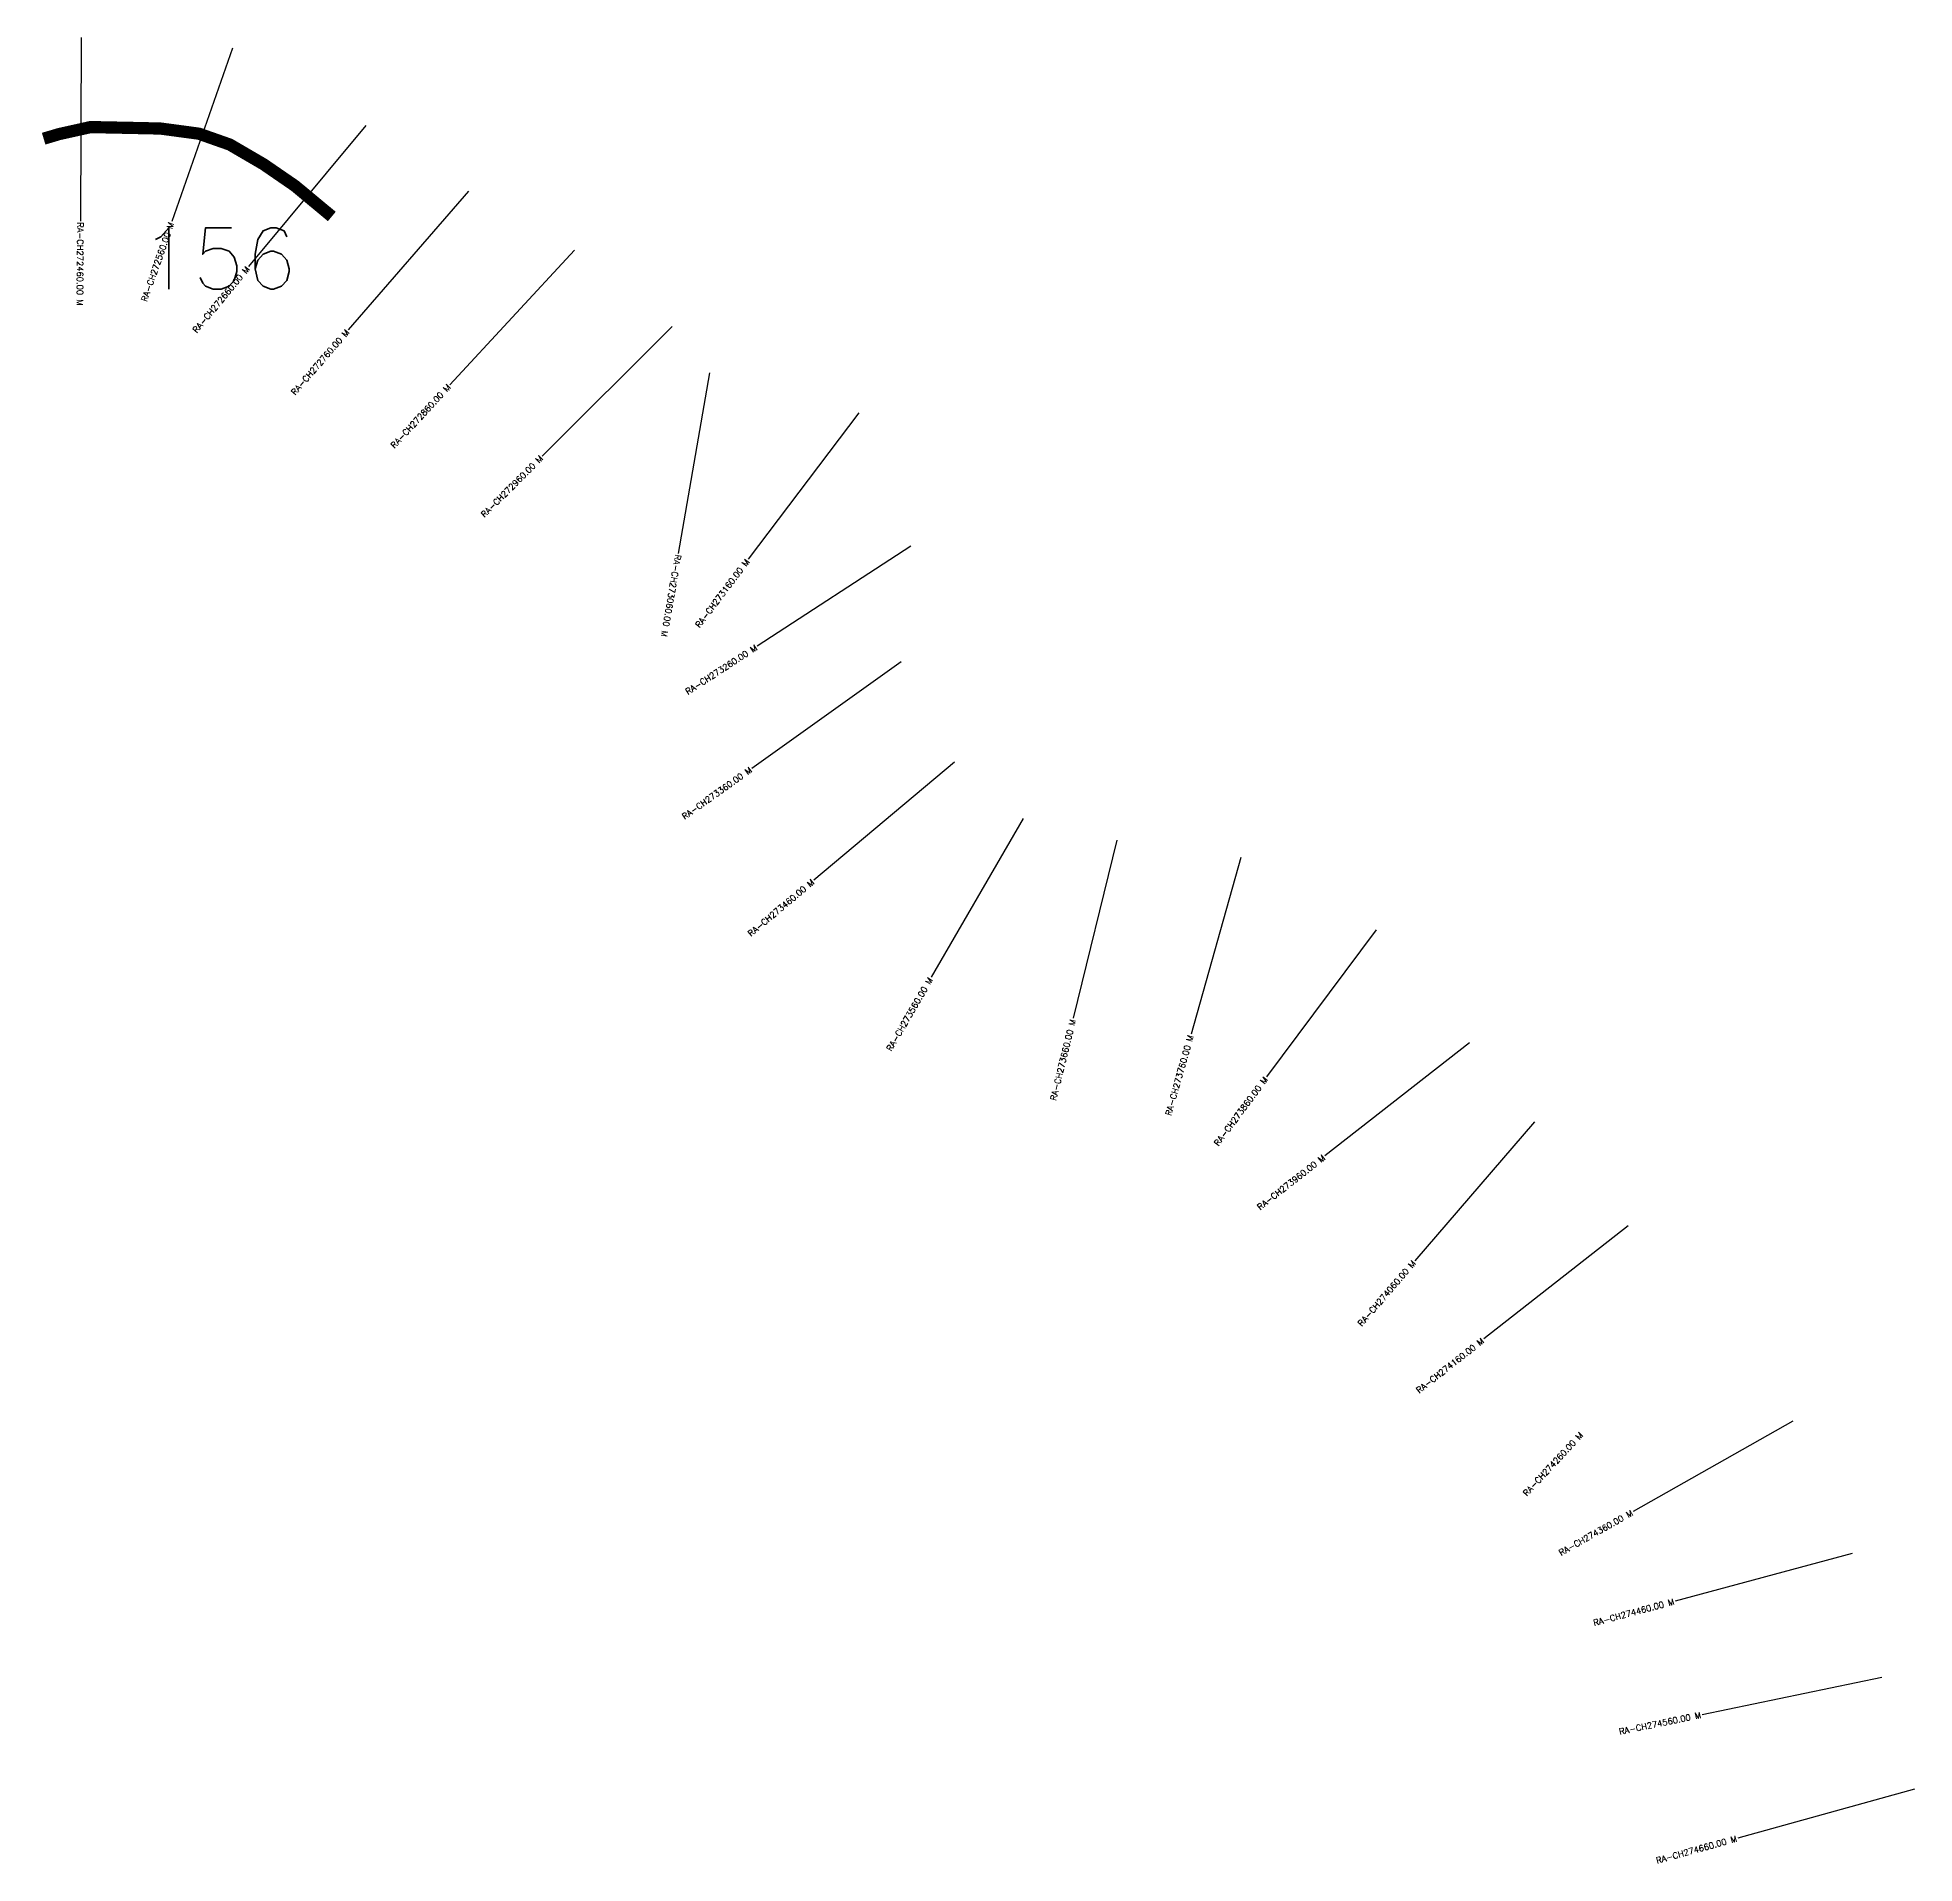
# Model space of a CAD drawing. Header units: metres. Extents: x 281485 to 287357, y 2025748 to 2031196.
# Drawn here: x 282270 to 283804, y 2028126 to 2029619 of the extents above; entities that cross this region are included whole.
import ezdxf
from ezdxf.enums import TextEntityAlignment as Align

# ---------------------------------------------------------------- set-up
doc = ezdxf.new("R2010")
doc.units = ezdxf.units.M
for name, color, linetype in [('ARTIFICIALLY PROTECTED', 4, 'Continuous'), ('CS', 134, 'Continuous'), ('CSMark', 6, 'Continuous')]:
    doc.layers.add(name, color=color, linetype=linetype)
doc.styles.get("Standard").update_dxf_attribs({"font": 'simplex.shx'})

msp = doc.modelspace()

# ---------------------------------------------------------------- linework, layer by layer
at = {"layer": 'ARTIFICIALLY PROTECTED', "const_width": 10, "flags": 128}
msp.add_lwpolyline([(282274.9, 2029535.8), (282287.7, 2029539.6), (282313.3, 2029545.3), (282347.4, 2029544.6), (282370.4, 2029544.1), (282401.8, 2029539.9), (282427.1, 2029531), (282454.7, 2029514.9), (282480.3, 2029497.3), (282510.5, 2029472.2)], dxfattribs=at)
at = {"layer": 'CS'}
for p, q in [((282305.6, 2029618.5), (282304.9, 2029468.5)), ((282429.4, 2029609.7), (282379.8, 2029468.2)), ((282538.3, 2029546.6), (282442.4, 2029431.3)), ((282622.3, 2029492.9), (282524, 2029379.6)), ((282708.9, 2029444.6), (282607, 2029334.6)), ((282788.8, 2029382.2), (282682.6, 2029276.3)), ((282819.2, 2029344.5), (282793.8, 2029196.7)), ((282941.5, 2029311.7), (282851, 2029192.1)), ((282984, 2029202.7), (282858.3, 2029120.9)), ((282976, 2029108.2), (282854, 2029021)), ((283019.5, 2029026), (282904.6, 2028929.6)), ((283075.7, 2028980), (283000.5, 2028850.3)), ((283152.3, 2028962.4), (283116.7, 2028816.7)), ((283253.6, 2028948.2), (283213, 2028803.8)), ((283364.4, 2028888.9), (283274.7, 2028768.7)), ((283440.6, 2028796.6), (283322.5, 2028704.1)), ((283493.9, 2028732), (283396, 2028618.4)), ((283570.4, 2028647.1), (283452.4, 2028554.5)), ((283705, 2028487.2), (283574.5, 2028413.3)), ((283753.6, 2028379.2), (283608.7, 2028340.2)), ((283777.7, 2028277.6), (283630.8, 2028247.3)), ((283804.4, 2028186.5), (283659.9, 2028146.4))]:
    msp.add_line(p, q, dxfattribs=at)

# ---------------------------------------------------------------- texts
at = {"insert": (282353.6, 2029462.8), "char_height": 50, "attachment_point": 1}
msp.add_mtext_dynamic_manual_height_columns('156', width=84.374, gutter_width=1, heights=[74.2], dxfattribs=at)
at = {"layer": 'CSMark'}
for s, rotation, p in [('RA-CH272460.00 M', 269.7188, (282304.9, 2029467.5)), ('RA-CH273060.00 M', 260.2584, (282793.7, 2029195.7))]:
    msp.add_text(s, height=5, rotation=rotation, dxfattribs=at).set_placement(p, align=Align.MIDDLE_LEFT)
for s, rotation, p in [('RA-CH272560.00 M', 70.6644, (282379.4, 2029467.2)), ('RA-CH272660.00 M', 50.2569, (282441.8, 2029430.5)), ('RA-CH272760.00 M', 49.0685, (282523.3, 2029378.8)), ('RA-CH272860.00 M', 47.1781, (282606.3, 2029333.9)), ('RA-CH272960.00 M', 44.9152, (282681.9, 2029275.6)), ('RA-CH273160.00 M', 52.8702, (282850.4, 2029191.3)), ('RA-CH273260.00 M', 33.0771, (282857.5, 2029120.3)), ('RA-CH273360.00 M', 35.5397, (282853.1, 2029020.5)), ('RA-CH273460.00 M', 40.0092, (282903.9, 2028928.9)), ('RA-CH273560.00 M', 59.8756, (283000, 2028849.4)), ('RA-CH273660.00 M', 76.2483, (283116.4, 2028815.7)), ('RA-CH273760.00 M', 74.3016, (283212.7, 2028802.8)), ('RA-CH273860.00 M', 53.2875, (283274.1, 2028767.9)), ('RA-CH273960.00 M', 38.0539, (283321.7, 2028703.5)), ('RA-CH274060.00 M', 49.2264, (283395.3, 2028617.6)), ('RA-CH274160.00 M', 38.1506, (283451.6, 2028553.8)), ('RA-CH274260.00 M', 47.0637, (283532.1, 2028477.1)), ('RA-CH274360.00 M', 29.5259, (283573.6, 2028412.8)), ('RA-CH274460.00 M', 15.077, (283607.8, 2028339.9)), ('RA-CH274560.00 M', 11.6576, (283629.8, 2028247.1)), ('RA-CH274660.00 M', 15.5425, (283659, 2028146.1))]:
    msp.add_text(s, height=5, rotation=rotation, dxfattribs=at).set_placement(p, align=Align.MIDDLE_RIGHT)

doc.saveas('drawing.dxf')
